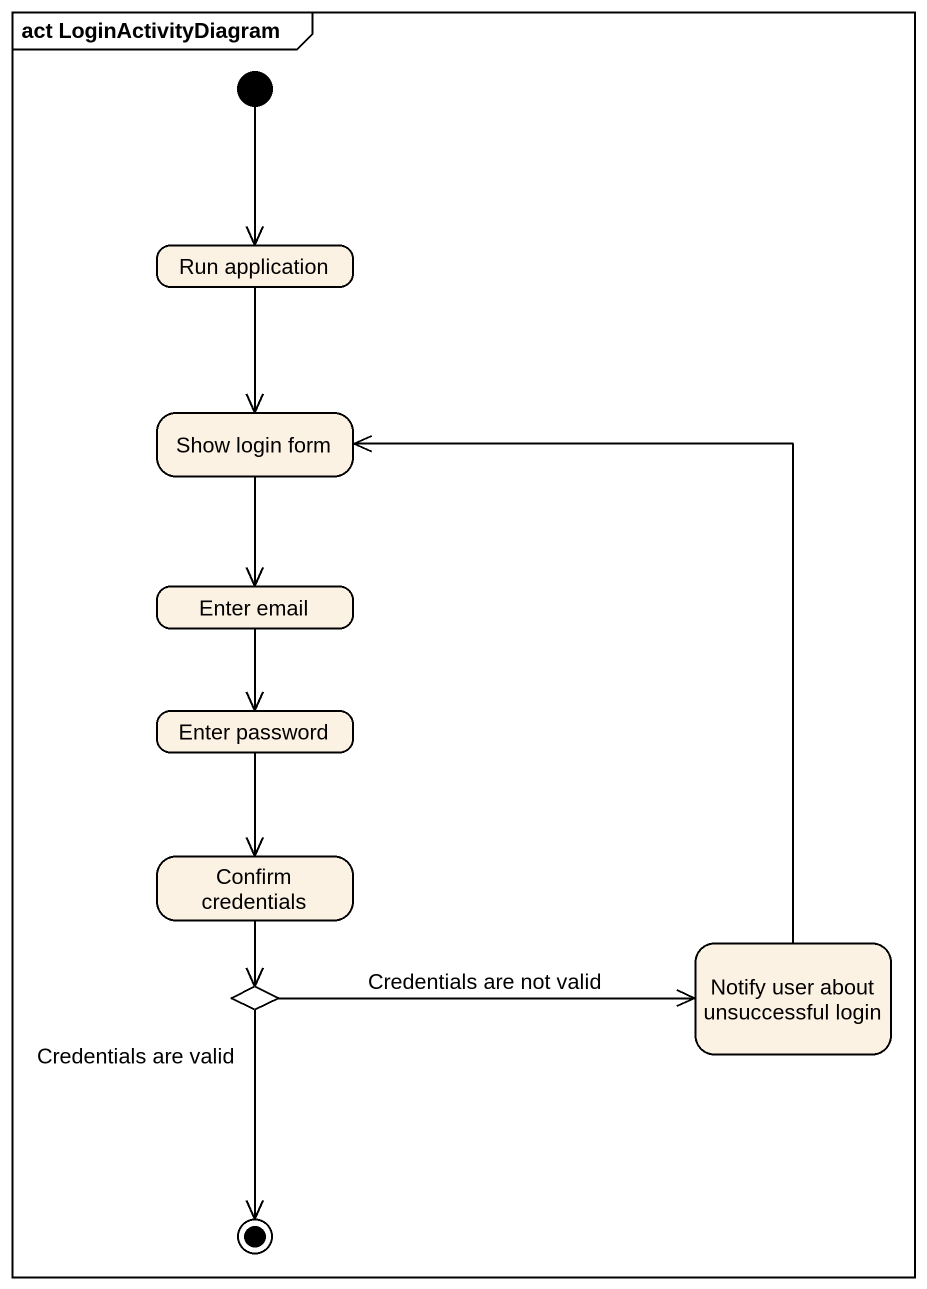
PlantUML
@startuml
mainframe act LoginActivityDiagram
hide empty description
state "Run application" as Run_application
state "Show login form" as Show_login_form
state "Enter email" as Enter_email
state "Enter password" as Enter_password
state "Confirm credentials" as Confirm_credentials
state choice1 <<choice>>
state "Notify user about unsuccessful login" as Notify_user_about
[*] --> Run_application
Run_application --> Show_login_form
Show_login_form --> Enter_email
Enter_email --> Enter_password
Enter_password --> Confirm_credentials
Confirm_credentials --> choice1
choice1 -right-> Notify_user_about : Credentials are not valid
Notify_user_about -up-> Show_login_form
choice1 --> [*] : Credentials are valid
@enduml
